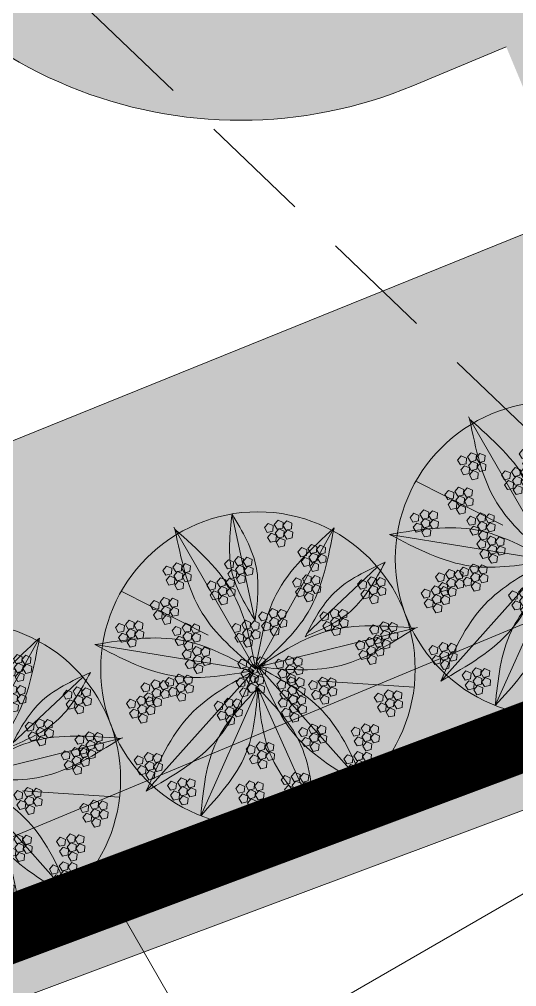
# Model space of a CAD drawing. Header units: inches. Extents: x 0 to 766, y -245 to 236.
# Drawn here: x 259.096 to 260.203, y 87.202 to 89.354 of the extents above; entities that cross this region are included whole.
import ezdxf

# ---------------------------------------------------------------- set-up
doc = ezdxf.new("R2010")
doc.units = ezdxf.units.IN
doc.header["$MEASUREMENT"] = 0
doc.linetypes.add('ACAD_ISO13W100', pattern=[36, 12, -3, 12, -3, 0, -3, 0, -3])
doc.linetypes.add('HIDDEN', pattern=[0.375, 0.25, -0.125])
for name, color, linetype, lineweight in [('A-PROYECCIONES', 251, 'HIDDEN', 9), ('DLP_ETAPAS', 251, 'Continuous', 9), ('DLP_HATCH', 251, 'Continuous', 9), ('DLP_MURO BAJO', 251, 'Continuous', 9), ('DLP_VERDE', 251, 'Continuous', 9), ('XREF_PAISAJISMO_200612$0$A-PISO', 251, 'Continuous', 9), ('XREF_PAISAJISMO_200612$0$A-PISO-BAJO', 251, 'Continuous', 9), ('XREF_PAISAJISMO_200612$0$HATCH MUROS', 251, 'Continuous', 9), ('XREF_VEGETACION_200612$0$0_PA_TECOMARIA', 251, 'Continuous', 9), ('XREF_VEGETACION_200612$0$0_PA_VEGETACION', 251, 'Continuous', 9)]:
    doc.layers.add(name, color=color, linetype=linetype, lineweight=lineweight)

# ---------------------------------------------------------------- blocks, each defined once
blk = doc.blocks.new('XREF_VEGETACION_200612$0$TECOMARIA1')
at = {"layer": 'XREF_VEGETACION_200612$0$0_PA_TECOMARIA', "color": 87, "lineweight": 0, "true_color": 0x50873a}
for p, q in [((-0.0383, 0.2759), (0.0034, 0.0851)), ((-0.1413, 0.2525), (0.004, 0.0006)), ((0.1426, 0.2507), (0.004, 0.0006)), ((0.22, 0.1821), (0.0943, 0.0634)), ((-0.2346, 0.1388), (-0.0803, 0.0606)), ((0.2914, 0.0743), (0.0092, 0.0045)), ((-0.2816, 0.0442), (0.0012, -0.0018)), ((0.2056, -0.2155), (0.0092, 0.0045)), ((-0.1897, -0.2155), (0.0012, -0.0018)), ((-0.0936, -0.2594), (0.008, -0.0327)), ((0.1095, -0.2594), (0.008, -0.0327)), ((0.2853, -0.0311), (0.1128, -0.0199))]:
    blk.add_line(p, q, dxfattribs=at)
at = {"layer": 'XREF_VEGETACION_200612$0$0_PA_TECOMARIA', "color": 20, "lineweight": 0, "true_color": 0xf94f06}
for points in [[(0.0352, 0.2553), (0.026, 0.2592), (0.0194, 0.2517), (0.0246, 0.2431), (0.0344, 0.2453)], [(0.0529, 0.261), (0.0437, 0.2649), (0.0371, 0.2574), (0.0423, 0.2488), (0.0521, 0.251)], [(0.0683, 0.2596), (0.0591, 0.2636), (0.0525, 0.256), (0.0577, 0.2474), (0.0674, 0.2496)], [(0.0408, 0.2379), (0.0316, 0.2418), (0.025, 0.2343), (0.0301, 0.2257), (0.0399, 0.2279)], [(0.0545, 0.2455), (0.0453, 0.2495), (0.0387, 0.2419), (0.0438, 0.2333), (0.0536, 0.2355)], [(0.0698, 0.2437), (0.0606, 0.2476), (0.054, 0.2401), (0.0591, 0.2315), (0.0689, 0.2337)], [(0.0561, 0.2292), (0.0468, 0.2331), (0.0403, 0.2256), (0.0454, 0.217), (0.0552, 0.2192)], [(0.0949, 0.2124), (0.0857, 0.2163), (0.0791, 0.2087), (0.0842, 0.2001), (0.094, 0.2024)], [(0.1126, 0.2181), (0.1033, 0.222), (0.0968, 0.2144), (0.1019, 0.2058), (0.1117, 0.2081)], [(0.1141, 0.2026), (0.1049, 0.2065), (0.0983, 0.199), (0.1035, 0.1904), (0.1132, 0.1926)], [(0.1279, 0.2167), (0.1187, 0.2206), (0.1121, 0.2131), (0.1173, 0.2045), (0.1271, 0.2067)], [(-0.1271, 0.1852), (-0.1363, 0.1891), (-0.1429, 0.1816), (-0.1377, 0.173), (-0.1279, 0.1752)], [(-0.0353, 0.1908), (-0.0445, 0.1948), (-0.0511, 0.1872), (-0.0459, 0.1786), (-0.0361, 0.1809)], [(-0.0176, 0.1965), (-0.0268, 0.2005), (-0.0334, 0.1929), (-0.0282, 0.1843), (-0.0185, 0.1865)], [(-0.0022, 0.1952), (-0.0114, 0.1991), (-0.018, 0.1915), (-0.0129, 0.1829), (-0.0031, 0.1852)], [(0.1004, 0.1949), (0.0912, 0.1989), (0.0846, 0.1913), (0.0898, 0.1827), (0.0995, 0.185)], [(0.1157, 0.1863), (0.1065, 0.1902), (0.0999, 0.1826), (0.105, 0.174), (0.1148, 0.1763)], [(0.1294, 0.2007), (0.1202, 0.2047), (0.1136, 0.1971), (0.1188, 0.1885), (0.1285, 0.1908)], [(-0.1448, 0.1795), (-0.154, 0.1834), (-0.1606, 0.1759), (-0.1554, 0.1673), (-0.1456, 0.1695)], [(-0.1255, 0.1697), (-0.1347, 0.1736), (-0.1413, 0.1661), (-0.1362, 0.1575), (-0.1264, 0.1597)], [(-0.1117, 0.1838), (-0.1209, 0.1878), (-0.1275, 0.1802), (-0.1223, 0.1716), (-0.1126, 0.1738)], [(-0.1102, 0.1679), (-0.1194, 0.1718), (-0.126, 0.1642), (-0.1209, 0.1556), (-0.1111, 0.1579)], [(-0.0297, 0.1734), (-0.039, 0.1774), (-0.0455, 0.1698), (-0.0404, 0.1612), (-0.0306, 0.1634)], [(-0.016, 0.1811), (-0.0252, 0.185), (-0.0318, 0.1774), (-0.0267, 0.1688), (-0.0169, 0.1711)], [(-0.0007, 0.1792), (-0.01, 0.1831), (-0.0165, 0.1756), (-0.0114, 0.167), (-0.0016, 0.1692)], [(-0.1392, 0.1621), (-0.1484, 0.166), (-0.155, 0.1584), (-0.1499, 0.1498), (-0.1401, 0.1521)], [(-0.1239, 0.1534), (-0.1332, 0.1573), (-0.1397, 0.1498), (-0.1346, 0.1412), (-0.1248, 0.1434)], [(-0.0667, 0.1532), (-0.0759, 0.1571), (-0.0825, 0.1495), (-0.0773, 0.1409), (-0.0676, 0.1432)], [(-0.049, 0.1589), (-0.0582, 0.1628), (-0.0648, 0.1552), (-0.0596, 0.1466), (-0.0499, 0.1489)], [(-0.0336, 0.1575), (-0.0428, 0.1614), (-0.0494, 0.1539), (-0.0443, 0.1453), (-0.0345, 0.1475)], [(-0.0144, 0.1647), (-0.0237, 0.1687), (-0.0303, 0.1611), (-0.0251, 0.1525), (-0.0153, 0.1547)], [(0.085, 0.1585), (0.0758, 0.1625), (0.0692, 0.1549), (0.0744, 0.1463), (0.0842, 0.1485)], [(0.1027, 0.1642), (0.0935, 0.1681), (0.0869, 0.1606), (0.0921, 0.152), (0.1019, 0.1542)], [(0.1181, 0.1629), (0.1089, 0.1668), (0.1023, 0.1592), (0.1075, 0.1506), (0.1172, 0.1529)], [(0.2008, 0.155), (0.1916, 0.1589), (0.185, 0.1513), (0.1901, 0.1427), (0.1999, 0.145)], [(0.2185, 0.1607), (0.2093, 0.1646), (0.2027, 0.157), (0.2078, 0.1484), (0.2176, 0.1507)], [(0.2339, 0.1593), (0.2246, 0.1632), (0.218, 0.1557), (0.2232, 0.1471), (0.233, 0.1493)], [(-0.0611, 0.1358), (-0.0704, 0.1397), (-0.077, 0.1321), (-0.0718, 0.1235), (-0.062, 0.1258)], [(-0.0474, 0.1434), (-0.0567, 0.1473), (-0.0632, 0.1398), (-0.0581, 0.1312), (-0.0483, 0.1334)], [(-0.0321, 0.1416), (-0.0414, 0.1455), (-0.048, 0.1379), (-0.0428, 0.1293), (-0.033, 0.1316)], [(0.0906, 0.1411), (0.0814, 0.145), (0.0748, 0.1375), (0.0799, 0.1289), (0.0897, 0.1311)], [(0.1043, 0.1487), (0.0951, 0.1527), (0.0885, 0.1451), (0.0936, 0.1365), (0.1034, 0.1388)], [(0.1196, 0.1469), (0.1104, 0.1508), (0.1038, 0.1433), (0.1089, 0.1347), (0.1187, 0.1369)], [(0.2063, 0.1376), (0.1971, 0.1415), (0.1905, 0.1339), (0.1957, 0.1253), (0.2054, 0.1276)], [(0.22, 0.1452), (0.2108, 0.1491), (0.2042, 0.1416), (0.2094, 0.133), (0.2192, 0.1352)], [(0.2353, 0.1433), (0.2261, 0.1473), (0.2195, 0.1397), (0.2247, 0.1311), (0.2344, 0.1334)], [(-0.1672, 0.1182), (-0.1764, 0.1221), (-0.183, 0.1146), (-0.1779, 0.106), (-0.1681, 0.1082)], [(-0.1495, 0.1239), (-0.1587, 0.1278), (-0.1653, 0.1203), (-0.1602, 0.1117), (-0.1504, 0.1139)], [(-0.1341, 0.1225), (-0.1434, 0.1265), (-0.15, 0.1189), (-0.1448, 0.1103), (-0.135, 0.1125)], [(-0.0459, 0.1271), (-0.0551, 0.131), (-0.0617, 0.1234), (-0.0565, 0.1148), (-0.0467, 0.1171)], [(0.1059, 0.1324), (0.0966, 0.1363), (0.0901, 0.1288), (0.0952, 0.1202), (0.105, 0.1224)], [(0.2216, 0.1289), (0.2124, 0.1328), (0.2058, 0.1252), (0.211, 0.1166), (0.2207, 0.1189)], [(-0.1617, 0.1008), (-0.1709, 0.1047), (-0.1775, 0.0971), (-0.1723, 0.0885), (-0.1626, 0.0908)], [(-0.148, 0.1084), (-0.1572, 0.1123), (-0.1638, 0.1048), (-0.1586, 0.0962), (-0.1488, 0.0984)], [(-0.1327, 0.1066), (-0.1419, 0.1105), (-0.1485, 0.1029), (-0.1433, 0.0943), (-0.1335, 0.0966)], [(0.0426, 0.104), (0.0333, 0.108), (0.0268, 0.1004), (0.0319, 0.0918), (0.0417, 0.0941)], [(0.0579, 0.1027), (0.0487, 0.1066), (0.0421, 0.0991), (0.0473, 0.0905), (0.0571, 0.0927)], [(0.1512, 0.104), (0.1419, 0.108), (0.1354, 0.1004), (0.1405, 0.0918), (0.1503, 0.0941)], [(0.1665, 0.1027), (0.1573, 0.1066), (0.1507, 0.0991), (0.1559, 0.0905), (0.1657, 0.0927)], [(-0.2114, 0.0835), (-0.2207, 0.0875), (-0.2273, 0.0799), (-0.2221, 0.0713), (-0.2123, 0.0735)], [(-0.1961, 0.0822), (-0.2053, 0.0861), (-0.2119, 0.0785), (-0.2067, 0.0699), (-0.197, 0.0722)], [(-0.1464, 0.0921), (-0.1556, 0.096), (-0.1622, 0.0885), (-0.157, 0.0799), (-0.1473, 0.0821)], [(-0.005, 0.0835), (-0.0142, 0.0875), (-0.0208, 0.0799), (-0.0157, 0.0713), (-0.0059, 0.0735)], [(0.0104, 0.0822), (0.0011, 0.0861), (-0.0054, 0.0785), (-0.0003, 0.0699), (0.0095, 0.0722)], [(0.0249, 0.0984), (0.0157, 0.1023), (0.0091, 0.0947), (0.0142, 0.0861), (0.024, 0.0884)], [(0.0441, 0.0886), (0.0349, 0.0925), (0.0283, 0.0849), (0.0335, 0.0763), (0.0432, 0.0786)], [(0.0594, 0.0867), (0.0502, 0.0907), (0.0436, 0.0831), (0.0488, 0.0745), (0.0585, 0.0767)], [(0.1335, 0.0984), (0.1242, 0.1023), (0.1177, 0.0947), (0.1228, 0.0861), (0.1326, 0.0884)], [(0.1527, 0.0886), (0.1435, 0.0925), (0.1369, 0.0849), (0.1421, 0.0763), (0.1518, 0.0786)], [(0.168, 0.0867), (0.1588, 0.0907), (0.1522, 0.0831), (0.1574, 0.0745), (0.1671, 0.0767)], [(-0.2291, 0.0778), (-0.2384, 0.0818), (-0.2449, 0.0742), (-0.2398, 0.0656), (-0.23, 0.0679)], [(-0.2099, 0.0681), (-0.2191, 0.072), (-0.2257, 0.0644), (-0.2205, 0.0558), (-0.2108, 0.0581)], [(-0.1946, 0.0662), (-0.2038, 0.0701), (-0.2104, 0.0626), (-0.2053, 0.054), (-0.1955, 0.0562)], [(-0.1286, 0.0725), (-0.1378, 0.0764), (-0.1444, 0.0689), (-0.1392, 0.0603), (-0.1295, 0.0625)], [(-0.1109, 0.0782), (-0.1201, 0.0821), (-0.1267, 0.0746), (-0.1215, 0.066), (-0.1118, 0.0682)], [(-0.0955, 0.0768), (-0.1047, 0.0808), (-0.1113, 0.0732), (-0.1062, 0.0646), (-0.0964, 0.0668)], [(-0.0227, 0.0778), (-0.0319, 0.0818), (-0.0385, 0.0742), (-0.0334, 0.0656), (-0.0236, 0.0679)], [(-0.0035, 0.0681), (-0.0127, 0.072), (-0.0193, 0.0644), (-0.0141, 0.0558), (-0.0043, 0.0581)], [(0.0118, 0.0662), (0.0026, 0.0701), (-0.004, 0.0626), (0.0012, 0.054), (0.011, 0.0562)], [(0.0304, 0.0809), (0.0212, 0.0849), (0.0146, 0.0773), (0.0198, 0.0687), (0.0295, 0.071)], [(0.0457, 0.0722), (0.0365, 0.0762), (0.0299, 0.0686), (0.0351, 0.06), (0.0448, 0.0623)], [(0.139, 0.0809), (0.1298, 0.0849), (0.1232, 0.0773), (0.1284, 0.0687), (0.1381, 0.071)], [(0.1543, 0.0722), (0.1451, 0.0762), (0.1385, 0.0686), (0.1436, 0.06), (0.1534, 0.0623)], [(0.2221, 0.0752), (0.2128, 0.0791), (0.2062, 0.0715), (0.2114, 0.0629), (0.2212, 0.0652)], [(0.2398, 0.0809), (0.2305, 0.0848), (0.2239, 0.0772), (0.2291, 0.0686), (0.2389, 0.0709)], [(0.2413, 0.0654), (0.2321, 0.0693), (0.2255, 0.0618), (0.2306, 0.0532), (0.2404, 0.0554)], [(0.2551, 0.0795), (0.2459, 0.0834), (0.2393, 0.0759), (0.2445, 0.0673), (0.2542, 0.0695)], [(-0.2236, 0.0604), (-0.2328, 0.0643), (-0.2394, 0.0568), (-0.2343, 0.0482), (-0.2245, 0.0504)], [(-0.2083, 0.0517), (-0.2175, 0.0557), (-0.2241, 0.0481), (-0.219, 0.0395), (-0.2092, 0.0417)], [(-0.123, 0.0551), (-0.1323, 0.059), (-0.1389, 0.0514), (-0.1337, 0.0428), (-0.1239, 0.0451)], [(-0.1093, 0.0627), (-0.1186, 0.0667), (-0.1251, 0.0591), (-0.12, 0.0505), (-0.1102, 0.0527)], [(-0.094, 0.0609), (-0.1033, 0.0648), (-0.1098, 0.0572), (-0.1047, 0.0486), (-0.0949, 0.0509)], [(-0.0172, 0.0604), (-0.0264, 0.0643), (-0.033, 0.0568), (-0.0278, 0.0482), (-0.0181, 0.0504)], [(-0.0019, 0.0517), (-0.0111, 0.0557), (-0.0177, 0.0481), (-0.0125, 0.0395), (-0.0028, 0.0417)], [(0.2149, 0.053), (0.2057, 0.057), (0.1991, 0.0494), (0.2042, 0.0408), (0.214, 0.043)], [(0.2276, 0.0578), (0.2184, 0.0617), (0.2118, 0.0541), (0.2169, 0.0455), (0.2267, 0.0478)], [(0.2303, 0.0517), (0.221, 0.0556), (0.2145, 0.048), (0.2196, 0.0394), (0.2294, 0.0417)], [(0.2429, 0.0491), (0.2337, 0.053), (0.2271, 0.0454), (0.2322, 0.0368), (0.242, 0.0391)], [(0.2566, 0.0636), (0.2474, 0.0675), (0.2408, 0.0599), (0.2459, 0.0513), (0.2557, 0.0536)], [(-0.1107, 0.0312), (-0.1199, 0.0351), (-0.1265, 0.0276), (-0.1213, 0.019), (-0.1115, 0.0212)], [(-0.1077, 0.0464), (-0.117, 0.0503), (-0.1236, 0.0428), (-0.1184, 0.0342), (-0.1086, 0.0364)], [(-0.093, 0.0369), (-0.1022, 0.0408), (-0.1088, 0.0333), (-0.1036, 0.0247), (-0.0938, 0.0269)], [(-0.0776, 0.0355), (-0.0868, 0.0395), (-0.0934, 0.0319), (-0.0883, 0.0233), (-0.0785, 0.0255)], [(0.1972, 0.0473), (0.188, 0.0513), (0.1814, 0.0437), (0.1865, 0.0351), (0.1963, 0.0374)], [(0.2164, 0.0376), (0.2072, 0.0415), (0.2006, 0.0339), (0.2058, 0.0253), (0.2156, 0.0276)], [(0.2317, 0.0357), (0.2225, 0.0397), (0.2159, 0.0321), (0.2211, 0.0235), (0.2309, 0.0257)], [(-0.1051, 0.0138), (-0.1144, 0.0177), (-0.1209, 0.0102), (-0.1158, 0.0016), (-0.106, 0.0038)], [(-0.0914, 0.0214), (-0.1006, 0.0254), (-0.1072, 0.0178), (-0.1021, 0.0092), (-0.0923, 0.0114)], [(-0.0761, 0.0196), (-0.0853, 0.0235), (-0.0919, 0.0159), (-0.0868, 0.0073), (-0.077, 0.0096)], [(-0.0119, 0.0142), (-0.0212, 0.0181), (-0.0277, 0.0105), (-0.0226, 0.0019), (-0.0128, 0.0042)], [(0.0058, 0.0199), (-0.0035, 0.0238), (-0.01, 0.0162), (-0.0049, 0.0076), (0.0049, 0.0099)], [(0.0211, 0.0185), (0.0119, 0.0224), (0.0053, 0.0149), (0.0105, 0.0063), (0.0203, 0.0085)], [(0.0536, 0.0142), (0.0444, 0.0181), (0.0378, 0.0105), (0.0429, 0.0019), (0.0527, 0.0042)], [(0.0713, 0.0199), (0.0621, 0.0238), (0.0555, 0.0162), (0.0606, 0.0076), (0.0704, 0.0099)], [(0.0867, 0.0185), (0.0774, 0.0224), (0.0708, 0.0149), (0.076, 0.0063), (0.0858, 0.0085)], [(0.2027, 0.0299), (0.1935, 0.0339), (0.1869, 0.0263), (0.1921, 0.0177), (0.2018, 0.0199)], [(0.218, 0.0212), (0.2088, 0.0252), (0.2022, 0.0176), (0.2074, 0.009), (0.2171, 0.0112)], [(-0.0898, 0.0051), (-0.0991, 0.009), (-0.1056, 0.0015), (-0.1005, -0.0071), (-0.0907, -0.0049)], [(-0.0064, -0.0033), (-0.0156, 0.0007), (-0.0222, -0.0069), (-0.0171, -0.0155), (-0.0073, -0.0132)], [(0.0073, 0.0044), (-0.0019, 0.0083), (-0.0085, 0.0008), (-0.0033, -0.0078), (0.0064, -0.0056)], [(0.0226, 0.0025), (0.0134, 0.0065), (0.0068, -0.0011), (0.012, -0.0097), (0.0217, -0.0074)], [(0.0591, -0.0033), (0.0499, 0.0007), (0.0433, -0.0069), (0.0485, -0.0155), (0.0582, -0.0132)], [(0.0728, 0.0044), (0.0636, 0.0083), (0.057, 0.0008), (0.0622, -0.0078), (0.072, -0.0056)], [(0.0881, 0.0025), (0.0789, 0.0065), (0.0723, -0.0011), (0.0775, -0.0097), (0.0872, -0.0074)], [(-0.1412, -0.0181), (-0.1504, -0.0142), (-0.157, -0.0218), (-0.1518, -0.0304), (-0.1421, -0.0281)], [(-0.1235, -0.0124), (-0.1327, -0.0085), (-0.1393, -0.0161), (-0.1341, -0.0247), (-0.1244, -0.0224)], [(-0.1081, -0.0138), (-0.1173, -0.0099), (-0.1239, -0.0174), (-0.1188, -0.026), (-0.109, -0.0238)], [(-0.0146, -0.019), (-0.0238, -0.0151), (-0.0304, -0.0227), (-0.0253, -0.0313), (-0.0155, -0.029)], [(0.0031, -0.0133), (-0.0062, -0.0094), (-0.0127, -0.017), (-0.0076, -0.0256), (0.0022, -0.0233)], [(0.0089, -0.0119), (-0.0003, -0.008), (-0.0069, -0.0156), (-0.0018, -0.0242), (0.008, -0.0219)], [(0.0184, -0.0147), (0.0092, -0.0108), (0.0026, -0.0183), (0.0078, -0.0269), (0.0176, -0.0247)], [(0.0744, -0.0119), (0.0652, -0.008), (0.0586, -0.0156), (0.0638, -0.0242), (0.0735, -0.0219)], [(0.0749, -0.0169), (0.0656, -0.013), (0.0591, -0.0206), (0.0642, -0.0292), (0.074, -0.0269)], [(0.0902, -0.0183), (0.081, -0.0144), (0.0744, -0.0219), (0.0796, -0.0305), (0.0894, -0.0283)], [(0.131, -0.0177), (0.1218, -0.0137), (0.1152, -0.0213), (0.1204, -0.0299), (0.1301, -0.0277)], [(0.1464, -0.019), (0.1372, -0.0151), (0.1306, -0.0227), (0.1357, -0.0313), (0.1455, -0.029)], [(-0.1839, -0.0277), (-0.1931, -0.0238), (-0.1997, -0.0313), (-0.1946, -0.0399), (-0.1848, -0.0377)], [(-0.1662, -0.022), (-0.1754, -0.0181), (-0.182, -0.0256), (-0.1769, -0.0343), (-0.1671, -0.032)], [(-0.1647, -0.0375), (-0.1739, -0.0336), (-0.1805, -0.0411), (-0.1753, -0.0497), (-0.1655, -0.0475)], [(-0.1508, -0.0234), (-0.1601, -0.0194), (-0.1666, -0.027), (-0.1615, -0.0356), (-0.1517, -0.0334)], [(-0.1356, -0.0355), (-0.1449, -0.0316), (-0.1515, -0.0392), (-0.1463, -0.0478), (-0.1365, -0.0455)], [(-0.1219, -0.0279), (-0.1312, -0.024), (-0.1377, -0.0315), (-0.1326, -0.0401), (-0.1228, -0.0379)], [(-0.1066, -0.0297), (-0.1159, -0.0258), (-0.1224, -0.0334), (-0.1173, -0.042), (-0.1075, -0.0397)], [(-0.0091, -0.0364), (-0.0183, -0.0325), (-0.0249, -0.0401), (-0.0197, -0.0487), (-0.01, -0.0464)], [(0.0046, -0.0288), (-0.0046, -0.0249), (-0.0112, -0.0324), (-0.006, -0.041), (0.0037, -0.0388)], [(0.0199, -0.0306), (0.0107, -0.0267), (0.0041, -0.0343), (0.0093, -0.0429), (0.019, -0.0406)], [(0.0572, -0.0226), (0.048, -0.0187), (0.0414, -0.0262), (0.0465, -0.0348), (0.0563, -0.0326)], [(0.0764, -0.0324), (0.0672, -0.0285), (0.0606, -0.036), (0.0658, -0.0446), (0.0755, -0.0424)], [(0.0917, -0.0342), (0.0825, -0.0303), (0.0759, -0.0379), (0.0811, -0.0465), (0.0908, -0.0442)], [(0.1133, -0.0234), (0.1041, -0.0194), (0.0975, -0.027), (0.1027, -0.0356), (0.1124, -0.0333)], [(0.1326, -0.0331), (0.1233, -0.0292), (0.1168, -0.0368), (0.1219, -0.0454), (0.1317, -0.0431)], [(0.1479, -0.035), (0.1386, -0.0311), (0.132, -0.0386), (0.1372, -0.0472), (0.147, -0.045)], [(-0.1917, -0.051), (-0.2009, -0.0471), (-0.2075, -0.0546), (-0.2024, -0.0632), (-0.1926, -0.061)], [(-0.1784, -0.0451), (-0.1876, -0.0412), (-0.1942, -0.0488), (-0.189, -0.0574), (-0.1792, -0.0551)], [(-0.1763, -0.0524), (-0.1856, -0.0484), (-0.1921, -0.056), (-0.187, -0.0646), (-0.1772, -0.0623)], [(-0.1631, -0.0538), (-0.1723, -0.0499), (-0.1789, -0.0574), (-0.1737, -0.066), (-0.164, -0.0638)], [(-0.1494, -0.0393), (-0.1586, -0.0354), (-0.1652, -0.043), (-0.16, -0.0516), (-0.1502, -0.0493)], [(-0.1203, -0.0442), (-0.1296, -0.0403), (-0.1362, -0.0479), (-0.131, -0.0565), (-0.1212, -0.0542)], [(-0.0364, -0.0546), (-0.0456, -0.0507), (-0.0522, -0.0582), (-0.0471, -0.0668), (-0.0373, -0.0646)], [(0.0599, -0.0549), (0.0506, -0.051), (0.0441, -0.0585), (0.0492, -0.0671), (0.059, -0.0649)], [(0.0627, -0.04), (0.0535, -0.0361), (0.0469, -0.0437), (0.0521, -0.0523), (0.0618, -0.05)], [(0.0776, -0.0492), (0.0683, -0.0453), (0.0618, -0.0528), (0.0669, -0.0614), (0.0767, -0.0592)], [(0.078, -0.0487), (0.0688, -0.0448), (0.0622, -0.0524), (0.0674, -0.061), (0.0771, -0.0587)], [(0.0929, -0.0506), (0.0837, -0.0466), (0.0771, -0.0542), (0.0823, -0.0628), (0.0921, -0.0606)], [(0.1189, -0.0408), (0.1096, -0.0368), (0.103, -0.0444), (0.1082, -0.053), (0.118, -0.0508)], [(0.1341, -0.0495), (0.1249, -0.0455), (0.1183, -0.0531), (0.1235, -0.0617), (0.1333, -0.0595)], [(0.2304, -0.0459), (0.2212, -0.042), (0.2146, -0.0496), (0.2198, -0.0582), (0.2295, -0.0559)], [(0.2481, -0.0402), (0.2389, -0.0363), (0.2323, -0.0439), (0.2374, -0.0525), (0.2472, -0.0502)], [(0.2635, -0.0416), (0.2542, -0.0377), (0.2477, -0.0452), (0.2528, -0.0538), (0.2626, -0.0516)], [(-0.2094, -0.0567), (-0.2186, -0.0528), (-0.2252, -0.0603), (-0.22, -0.0689), (-0.2103, -0.0667)], [(-0.1901, -0.0665), (-0.1994, -0.0625), (-0.206, -0.0701), (-0.2008, -0.0787), (-0.191, -0.0765)], [(-0.1749, -0.0683), (-0.1841, -0.0644), (-0.1907, -0.0719), (-0.1855, -0.0805), (-0.1757, -0.0783)], [(-0.0541, -0.0603), (-0.0633, -0.0563), (-0.0699, -0.0639), (-0.0648, -0.0725), (-0.055, -0.0703)], [(-0.0349, -0.0701), (-0.0441, -0.0661), (-0.0507, -0.0737), (-0.0455, -0.0823), (-0.0358, -0.08)], [(-0.021, -0.0559), (-0.0303, -0.052), (-0.0369, -0.0596), (-0.0317, -0.0682), (-0.0219, -0.0659)], [(-0.0196, -0.0719), (-0.0288, -0.068), (-0.0354, -0.0755), (-0.0302, -0.0841), (-0.0205, -0.0819)], [(0.0654, -0.0723), (0.0562, -0.0684), (0.0496, -0.0759), (0.0548, -0.0845), (0.0645, -0.0823)], [(0.0791, -0.0647), (0.0699, -0.0607), (0.0633, -0.0683), (0.0685, -0.0769), (0.0782, -0.0747)], [(0.0944, -0.0665), (0.0852, -0.0626), (0.0786, -0.0701), (0.0838, -0.0787), (0.0935, -0.0765)], [(0.2359, -0.0633), (0.2267, -0.0594), (0.2201, -0.067), (0.2253, -0.0756), (0.2351, -0.0733)], [(0.2497, -0.0557), (0.2404, -0.0518), (0.2338, -0.0593), (0.239, -0.0679), (0.2488, -0.0657)], [(0.2512, -0.072), (0.242, -0.0681), (0.2354, -0.0757), (0.2406, -0.0843), (0.2504, -0.082)], [(0.2649, -0.0575), (0.2557, -0.0536), (0.2491, -0.0612), (0.2543, -0.0698), (0.2641, -0.0675)], [(-0.2039, -0.0741), (-0.2131, -0.0702), (-0.2197, -0.0777), (-0.2145, -0.0863), (-0.2047, -0.0841)], [(-0.1886, -0.0828), (-0.1978, -0.0789), (-0.2044, -0.0864), (-0.1992, -0.095), (-0.1894, -0.0928)], [(-0.0486, -0.0777), (-0.0578, -0.0738), (-0.0644, -0.0813), (-0.0592, -0.0899), (-0.0495, -0.0877)], [(-0.0333, -0.0864), (-0.0425, -0.0825), (-0.0491, -0.09), (-0.0439, -0.0986), (-0.0342, -0.0964)], [(0.0807, -0.081), (0.0715, -0.0771), (0.0649, -0.0846), (0.07, -0.0932), (0.0798, -0.091)], [(0.1135, -0.1012), (0.1042, -0.0973), (0.0977, -0.1049), (0.1028, -0.1135), (0.1126, -0.1112)], [(0.1288, -0.1026), (0.1196, -0.0987), (0.113, -0.1062), (0.1182, -0.1148), (0.128, -0.1126)], [(0.1891, -0.106), (0.1799, -0.1021), (0.1733, -0.1096), (0.1785, -0.1182), (0.1882, -0.116)], [(0.2068, -0.1003), (0.1976, -0.0964), (0.191, -0.104), (0.1962, -0.1126), (0.2059, -0.1103)], [(0.2222, -0.1017), (0.213, -0.0978), (0.2064, -0.1053), (0.2115, -0.1139), (0.2213, -0.1117)], [(0.0958, -0.1069), (0.0866, -0.103), (0.08, -0.1105), (0.0851, -0.1191), (0.0949, -0.1169)], [(0.115, -0.1167), (0.1058, -0.1128), (0.0992, -0.1203), (0.1044, -0.1289), (0.1141, -0.1267)], [(0.1303, -0.1185), (0.1211, -0.1146), (0.1145, -0.1222), (0.1197, -0.1308), (0.1294, -0.1285)], [(0.1947, -0.1234), (0.1854, -0.1195), (0.1788, -0.1271), (0.184, -0.1357), (0.1938, -0.1334)], [(0.2084, -0.1158), (0.1991, -0.1119), (0.1926, -0.1194), (0.1977, -0.128), (0.2075, -0.1258)], [(0.2237, -0.1176), (0.2144, -0.1137), (0.2078, -0.1213), (0.213, -0.1299), (0.2228, -0.1276)], [(0.0031, -0.1378), (-0.0061, -0.1339), (-0.0127, -0.1415), (-0.0075, -0.1501), (0.0022, -0.1478)], [(0.0208, -0.1321), (0.0116, -0.1282), (0.005, -0.1358), (0.0102, -0.1444), (0.0199, -0.1421)], [(0.0362, -0.1335), (0.027, -0.1296), (0.0204, -0.1371), (0.0255, -0.1457), (0.0353, -0.1435)], [(0.1013, -0.1243), (0.0921, -0.1204), (0.0855, -0.128), (0.0907, -0.1366), (0.1004, -0.1343)], [(0.1166, -0.133), (0.1074, -0.1291), (0.1008, -0.1367), (0.1059, -0.1453), (0.1157, -0.143)], [(0.2099, -0.1321), (0.2007, -0.1282), (0.1941, -0.1358), (0.1993, -0.1444), (0.2091, -0.1421)], [(-0.1959, -0.1571), (-0.2052, -0.1532), (-0.2117, -0.1608), (-0.2066, -0.1694), (-0.1968, -0.1671)], [(-0.1782, -0.1514), (-0.1875, -0.1475), (-0.194, -0.1551), (-0.1889, -0.1637), (-0.1791, -0.1614)], [(-0.1629, -0.1528), (-0.1721, -0.1489), (-0.1787, -0.1564), (-0.1735, -0.165), (-0.1637, -0.1628)], [(0.0087, -0.1552), (-0.0006, -0.1513), (-0.0071, -0.1589), (-0.002, -0.1675), (0.0078, -0.1652)], [(0.0224, -0.1476), (0.0132, -0.1437), (0.0066, -0.1512), (0.0117, -0.1598), (0.0215, -0.1576)], [(0.0377, -0.1494), (0.0284, -0.1455), (0.0219, -0.1531), (0.027, -0.1617), (0.0368, -0.1594)], [(0.1765, -0.1552), (0.1673, -0.1513), (0.1607, -0.1588), (0.1659, -0.1674), (0.1756, -0.1652)], [(0.1942, -0.1495), (0.185, -0.1456), (0.1784, -0.1531), (0.1836, -0.1617), (0.1933, -0.1595)], [(0.2096, -0.1509), (0.2004, -0.1469), (0.1938, -0.1545), (0.1989, -0.1631), (0.2087, -0.1609)], [(-0.1904, -0.1746), (-0.1996, -0.1706), (-0.2062, -0.1782), (-0.201, -0.1868), (-0.1913, -0.1845)], [(-0.1767, -0.1669), (-0.1859, -0.163), (-0.1925, -0.1705), (-0.1873, -0.1791), (-0.1776, -0.1769)], [(-0.1614, -0.1688), (-0.1706, -0.1648), (-0.1772, -0.1724), (-0.172, -0.181), (-0.1623, -0.1787)], [(0.024, -0.1639), (0.0147, -0.16), (0.0081, -0.1676), (0.0133, -0.1762), (0.0231, -0.1739)], [(0.1821, -0.1726), (0.1728, -0.1687), (0.1663, -0.1763), (0.1714, -0.1849), (0.1812, -0.1826)], [(0.1958, -0.165), (0.1866, -0.161), (0.18, -0.1686), (0.1851, -0.1772), (0.1949, -0.175)], [(0.2111, -0.1668), (0.2018, -0.1629), (0.1953, -0.1705), (0.2004, -0.1791), (0.2102, -0.1768)], [(-0.1751, -0.1832), (-0.1843, -0.1793), (-0.1909, -0.1869), (-0.1858, -0.1955), (-0.176, -0.1932)], [(0.0653, -0.1921), (0.056, -0.1882), (0.0494, -0.1957), (0.0546, -0.2043), (0.0644, -0.2021)], [(0.083, -0.1864), (0.0737, -0.1825), (0.0671, -0.1901), (0.0723, -0.1987), (0.0821, -0.1964)], [(0.0983, -0.1878), (0.0891, -0.1839), (0.0825, -0.1914), (0.0877, -0.2), (0.0974, -0.1978)], [(0.1974, -0.1813), (0.1881, -0.1774), (0.1815, -0.1849), (0.1867, -0.1935), (0.1965, -0.1913)], [(-0.1367, -0.2021), (-0.1459, -0.1981), (-0.1525, -0.2057), (-0.1473, -0.2143), (-0.1375, -0.212)], [(-0.119, -0.1964), (-0.1282, -0.1924), (-0.1348, -0.2), (-0.1296, -0.2086), (-0.1199, -0.2064)], [(-0.1036, -0.1977), (-0.1128, -0.1938), (-0.1194, -0.2014), (-0.1143, -0.21), (-0.1045, -0.2077)], [(-0.0155, -0.2074), (-0.0247, -0.2034), (-0.0313, -0.211), (-0.0262, -0.2196), (-0.0164, -0.2173)], [(0.0022, -0.2017), (-0.0071, -0.1977), (-0.0136, -0.2053), (-0.0085, -0.2139), (0.0013, -0.2117)], [(0.0175, -0.203), (0.0083, -0.1991), (0.0017, -0.2067), (0.0069, -0.2153), (0.0167, -0.213)], [(0.0708, -0.2095), (0.0616, -0.2056), (0.055, -0.2132), (0.0601, -0.2218), (0.0699, -0.2195)], [(0.0845, -0.2019), (0.0753, -0.198), (0.0687, -0.2055), (0.0738, -0.2141), (0.0836, -0.2119)], [(0.0998, -0.2037), (0.0906, -0.1998), (0.084, -0.2074), (0.0891, -0.216), (0.0989, -0.2137)], [(-0.1311, -0.2195), (-0.1404, -0.2156), (-0.1469, -0.2231), (-0.1418, -0.2317), (-0.132, -0.2295)], [(-0.1174, -0.2118), (-0.1266, -0.2079), (-0.1332, -0.2155), (-0.1281, -0.2241), (-0.1183, -0.2218)], [(-0.1021, -0.2137), (-0.1113, -0.2098), (-0.1179, -0.2173), (-0.1128, -0.2259), (-0.103, -0.2237)], [(-0.01, -0.2248), (-0.0192, -0.2208), (-0.0258, -0.2284), (-0.0206, -0.237), (-0.0109, -0.2348)], [(0.0037, -0.2171), (-0.0055, -0.2132), (-0.0121, -0.2208), (-0.0069, -0.2294), (0.0028, -0.2271)], [(0.019, -0.219), (0.0098, -0.2151), (0.0032, -0.2226), (0.0084, -0.2312), (0.0181, -0.229)], [(0.0861, -0.2182), (0.0769, -0.2143), (0.0703, -0.2219), (0.0754, -0.2305), (0.0852, -0.2282)], [(-0.1158, -0.2282), (-0.1251, -0.2242), (-0.1316, -0.2318), (-0.1265, -0.2404), (-0.1167, -0.2382)], [(0.0053, -0.2335), (-0.0039, -0.2295), (-0.0105, -0.2371), (-0.0053, -0.2457), (0.0044, -0.2435)]]:
    blk.add_lwpolyline(points, close=True, dxfattribs=at)
at = {"layer": 'XREF_VEGETACION_200612$0$0_PA_TECOMARIA', "lineweight": 15}
blk.add_circle((0.008, 0.0006), 0.2791, dxfattribs=at)
at = {"layer": 'XREF_VEGETACION_200612$0$0_PA_TECOMARIA', "color": 87, "lineweight": 0, "true_color": 0x50873a}
for points in [[(-0.038, 0.2761), (-0.0195, 0.2448), (0.0153, 0.186), (0.007, 0.1184), (0.0031, 0.0868), (-0.0135, 0.114), (-0.0491, 0.172), (-0.0419, 0.2399), (-0.038, 0.2761)], [(-0.1392, 0.2488), (-0.099, 0.213), (-0.0235, 0.1458), (-0.0048, 0.0469), (0.004, 0.0006), (-0.0317, 0.0313), (-0.108, 0.0971), (-0.1283, 0.1961), (-0.1392, 0.2488)], [(0.1431, 0.2511), (0.1331, 0.1983), (0.1143, 0.0989), (0.0391, 0.032), (0.0039, 0.0007), (0.0119, 0.0471), (0.029, 0.1463), (0.1035, 0.2147), (0.1431, 0.2511)], [(0.2337, 0.1902), (0.2006, 0.175), (0.1385, 0.1466), (0.1068, 0.0864), (0.0919, 0.0582), (0.1211, 0.071), (0.1834, 0.0983), (0.2162, 0.1583), (0.2337, 0.1902)], [(0.2872, 0.0733), (0.2417, 0.0446), (0.1562, -0.0094), (0.056, 0), (0.0091, 0.0044), (0.0485, 0.0302), (0.1328, 0.0853), (0.2336, 0.0775), (0.2872, 0.0733)], [(-0.2816, 0.0442), (-0.2285, 0.0527), (-0.1287, 0.0687), (-0.0403, 0.0207), (0.0012, -0.0018), (-0.0453, -0.01), (-0.1444, -0.0275), (-0.234, 0.0193), (-0.2816, 0.0442)], [(0.1999, -0.2091), (0.1786, -0.1597), (0.1385, -0.0669), (0.0504, -0.0181), (0.0092, 0.0048), (0.0272, -0.0388), (0.0657, -0.1318), (0.1533, -0.1823), (0.1999, -0.2091)], [(-0.1903, -0.2161), (-0.1436, -0.1893), (-0.0559, -0.139), (-0.0174, -0.046), (0.0007, -0.0025), (-0.0405, -0.0253), (-0.1286, -0.074), (-0.1689, -0.1668), (-0.1903, -0.2161)], [(-0.0936, -0.2594), (-0.0621, -0.225), (-0.0029, -0.1604), (0.0045, -0.0734), (0.008, -0.0327), (-0.0201, -0.0624), (-0.0801, -0.1258), (-0.0889, -0.213), (-0.0936, -0.2594)], [(0.1095, -0.2594), (0.1048, -0.213), (0.096, -0.1258), (0.036, -0.0624), (0.008, -0.0327), (0.0114, -0.0734), (0.0189, -0.1604), (0.0781, -0.225), (0.1095, -0.2594)]]:
    blk.add_open_spline(points, degree=3, knots=[0, 0, 0, 0, 0.1562175, 0.2937817, 0.2937817, 0.2937817, 0.431346, 0.5875635, 0.5875635, 0.5875635, 0.5875635], dxfattribs=at)
blk = doc.blocks.new('XREF_PAISAJISMO_200612')
at = {"layer": 'XREF_PAISAJISMO_200612$0$HATCH MUROS', "true_color": 0xf8991e, "transparency": 33554636}
h = blk.add_hatch(color=30, dxfattribs=at)
h.dxf.hatch_style = 1
h.paths.add_polyline_path([(122.2415, 90.6702), (122.2009, 90.8151), (96.2791, 81.1238), (95.2386, 81.5841), (95.1779, 81.447), (96.2744, 80.9618)])
h = blk.add_hatch(color=30, dxfattribs=at)
h.dxf.hatch_style = 1
edge = h.paths.add_edge_path()
edge.add_line((119.8669, 65.2374), (112.7997, 67.4287))
edge.add_arc((113.0366, 68.1928), 0.8, 129.0922, 252.7733, ccw=False)
edge.add_line((112.5321, 68.8137), (116.6258, 72.1396))
edge.add_arc((115.2385, 73.847), 2.2, 309.0922, 463.9833)
edge.add_line((114.7069, 75.9818), (109.6548, 74.7238))
edge.add_arc((109.4615, 75.5001), 0.8, 150.8672, 283.9833, ccw=False)
edge.add_line((108.7627, 75.8895), (110.603, 79.1914))
edge.add_arc((108.6813, 80.2624), 2.2, 330.8672, 449.2193)
edge.add_spline(control_points=[(108.7112, 82.4622), (112.5688, 83.9044), (116.4264, 85.3467)], knot_values=[9.304151, 9.304151, 9.304151, 10.304151, 10.304151, 10.304151], weights=[1, 1, 1], degree=2, periodic=0)
edge.add_spline(control_points=[(116.4264, 85.3467), (116.7041, 85.4505), (116.8522, 85.1936), (117.0003, 84.9368), (116.7713, 84.7485)], knot_values=[6.492936, 6.492936, 6.492936, 7.898543, 7.898543, 9.304151, 9.304151, 9.304151], weights=[1, 0.763033, 1, 0.763033, 1], degree=2, periodic=0)
edge.add_spline(control_points=[(116.7713, 84.7485), (114.9261, 83.2313), (113.081, 81.7142)], knot_values=[5.492936, 5.492936, 5.492936, 6.492936, 6.492936, 6.492936], weights=[1, 1, 1], degree=2, periodic=0)
edge.add_spline(control_points=[(113.081, 81.7142), (111.8236, 80.6803), (112.3192, 79.1297), (112.8148, 77.5791), (114.4387, 77.4662)], knot_values=[3.108948, 3.108948, 3.108948, 4.300942, 4.300942, 5.492936, 5.492936, 5.492936], weights=[1, 0.827589, 1, 0.827589, 1], degree=2, periodic=0)
edge.add_spline(control_points=[(114.4387, 77.4662), (117.5409, 77.2504), (120.643, 77.0346)], knot_values=[2.108948, 2.108948, 2.108948, 3.108948, 3.108948, 3.108948], weights=[1, 1, 1], degree=2, periodic=0)
edge.add_spline(control_points=[(120.643, 77.0346), (120.9625, 77.0124), (121.1008, 76.7236), (121.2392, 76.4348), (121.0564, 76.1719)], knot_values=[0, 0, 0, 1.054474, 1.054474, 2.108948, 2.108948, 2.108948], weights=[1, 0.864201, 1, 0.864201, 1], degree=2, periodic=0)
edge.add_spline(control_points=[(121.0564, 76.1719), (119.1578, 73.4414), (117.2591, 70.7109)], knot_values=[0, 0, 0, 1, 1, 1], weights=[1, 1, 1], degree=2, periodic=0)
edge.add_spline(control_points=[(117.2591, 70.7109), (116.3318, 69.3774), (117.2251, 68.0208), (118.1184, 66.6643), (119.7098, 66.9893)], knot_values=[1, 1, 1, 2.189924, 2.189924, 3.379848, 3.379848, 3.379848], weights=[1, 0.82817, 1, 0.82817, 1], degree=2, periodic=0)
edge.add_spline(control_points=[(119.7098, 66.9893), (121.951, 67.447), (124.1922, 67.9047)], knot_values=[3.379848, 3.379848, 3.379848, 4.379848, 4.379848, 4.379848], weights=[1, 1, 1], degree=2, periodic=0)
edge.add_spline(control_points=[(124.1922, 67.9047), (124.6676, 68.0018), (124.951, 67.608), (125.2344, 67.2141), (124.9914, 66.7942)], knot_values=[4.379848, 4.379848, 4.379848, 5.528285, 5.528285, 6.676721, 6.676721, 6.676721], weights=[1, 0.839617, 1, 0.839617, 1], degree=2, periodic=0)
edge.add_spline(control_points=[(124.9914, 66.7942), (121.0828, 60.0403), (117.1741, 53.2863)], knot_values=[6.676721, 6.676721, 6.676721, 7.676721, 7.676721, 7.676721], weights=[1, 1, 1], degree=2, periodic=0)
edge.add_spline(control_points=[(117.1741, 53.2863), (110.8103, 47.9605), (104.4465, 42.6346)], knot_values=[7.676721, 7.676721, 7.676721, 8.676721, 8.676721, 8.676721], weights=[1, 1, 1], degree=2, periodic=0)
edge.add_line((104.447, 42.6351), (104.5433, 42.52))
edge.add_spline(control_points=[(104.5427, 42.5196), (110.9167, 47.8539), (117.2907, 53.1883)], knot_values=[3.296873, 3.296873, 3.296873, 4.296873, 4.296873, 4.296873], weights=[1, 1, 1], degree=2, periodic=0)
edge.add_spline(control_points=[(117.2907, 53.1883), (121.206, 59.9537), (125.1212, 66.7191)], knot_values=[2.296873, 2.296873, 2.296873, 3.296873, 3.296873, 3.296873], weights=[1, 1, 1], degree=2, periodic=0)
edge.add_spline(control_points=[(125.1212, 66.7191), (125.4129, 67.223), (125.0728, 67.6956), (124.7327, 68.1682), (124.1622, 68.0517)], knot_values=[0, 0, 0, 1.148436, 1.148436, 2.296873, 2.296873, 2.296873], weights=[1, 0.839617, 1, 0.839617, 1], degree=2, periodic=0)
edge.add_spline(control_points=[(124.1625, 68.0517), (121.9211, 67.594), (119.6797, 67.1363)], knot_values=[6.488796, 6.488796, 6.488796, 7.488796, 7.488796, 7.488796], weights=[1, 1, 1], degree=2, periodic=0)
edge.add_spline(control_points=[(119.6797, 67.1363), (118.1878, 66.8316), (117.3504, 68.1033), (116.5129, 69.3751), (117.3822, 70.6253)], knot_values=[4.108948, 4.108948, 4.108948, 5.298872, 5.298872, 6.488796, 6.488796, 6.488796], weights=[1, 0.82817, 1, 0.82817, 1], degree=2, periodic=0)
edge.add_spline(control_points=[(117.3822, 70.6253), (119.2809, 73.3558), (121.1796, 76.0863)], knot_values=[3.108948, 3.108948, 3.108948, 4.108948, 4.108948, 4.108948], weights=[1, 1, 1], degree=2, periodic=0)
edge.add_spline(control_points=[(121.1796, 76.0863), (121.4122, 76.4209), (121.2361, 76.7884), (121.06, 77.1559), (120.6534, 77.1842)], knot_values=[1, 1, 1, 2.054474, 2.054474, 3.108948, 3.108948, 3.108948], weights=[1, 0.864201, 1, 0.864201, 1], degree=2, periodic=0)
edge.add_spline(control_points=[(120.6534, 77.1842), (117.5513, 77.4), (114.4491, 77.6158)], knot_values=[0, 0, 0, 1, 1, 1], weights=[1, 1, 1], degree=2, periodic=0)
edge.add_spline(control_points=[(114.4491, 77.6158), (112.9267, 77.7217), (112.4621, 79.1754), (111.9975, 80.629), (113.1763, 81.5983)], knot_values=[0, 0, 0, 1.191994, 1.191994, 2.383988, 2.383988, 2.383988], weights=[1, 0.827589, 1, 0.827589, 1], degree=2, periodic=0)
edge.add_spline(control_points=[(113.1763, 81.5983), (115.0214, 83.1155), (116.8665, 84.6326)], knot_values=[2.383988, 2.383988, 2.383988, 3.383988, 3.383988, 3.383988], weights=[1, 1, 1], degree=2, periodic=0)
edge.add_spline(control_points=[(116.8665, 84.6326), (117.1937, 84.9016), (116.9821, 85.2685), (116.7706, 85.6355), (116.3739, 85.4872)], knot_values=[3.383988, 3.383988, 3.383988, 4.789596, 4.789596, 6.195203, 6.195203, 6.195203], weights=[1, 0.763033, 1, 0.763033, 1], degree=2, periodic=0)
edge.add_spline(control_points=[(116.3739, 85.4872), (108.8561, 82.6765), (101.3383, 79.8658)], knot_values=[6.195203, 6.195203, 6.195203, 7.195203, 7.195203, 7.195203], weights=[1, 1, 1], degree=2, periodic=0)
edge.add_spline(control_points=[(101.3383, 79.8658), (101.4346, 79.6082), (101.5309, 79.3506)], knot_values=[7.195203, 7.195203, 7.195203, 8.195203, 8.195203, 8.195203], weights=[1, 1, 1], degree=2, periodic=0)
edge.add_spline(control_points=[(101.5309, 79.3506), (101.6006, 79.3767), (101.6702, 79.4027)], knot_values=[8.195203, 8.195203, 8.195203, 9.195203, 9.195203, 9.195203], weights=[1, 1, 1], degree=2, periodic=0)
edge.add_spline(control_points=[(101.6702, 79.4027), (101.5986, 79.5895), (101.527, 79.7762)], knot_values=[9.195203, 9.195203, 9.195203, 10.195203, 10.195203, 10.195203], weights=[1, 1, 1], degree=2, periodic=0)
edge.add_line((101.527, 79.7762), (107.9634, 82.1826))
edge.add_arc((108.6813, 80.2624), 2.05, -29.1328, 110.4992, ccw=False)
edge.add_line((110.4719, 79.2644), (108.6317, 75.9626))
edge.add_arc((109.4615, 75.5001), 0.95, 150.8672, 283.9833)
edge.add_line((109.6911, 74.5782), (114.7432, 75.8363))
edge.add_arc((115.2385, 73.847), 2.05, -50.9078, 103.9833, ccw=False)
edge.add_line((116.5312, 72.256), (112.4376, 68.9301))
edge.add_arc((113.0366, 68.1928), 0.95, 129.0922, 252.7733)
edge.add_line((112.7553, 67.2854), (119.8225, 65.0941))
edge.add_arc((119.2154, 63.1361), 2.05, -45.4593, 72.7733, ccw=False)
edge.add_line((120.6533, 61.6749), (106.4699, 47.7171))
edge.add_arc((103.9799, 50.2474), 3.55, 219.6709, 314.5407, ccw=False)
edge.add_line((101.2474, 47.9812), (87.6337, 64.3959))
edge.add_line((87.6337, 64.3959), (87.5659, 64.2426))
edge.add_line((87.5659, 64.2426), (101.1319, 47.8854))
edge.add_arc((103.9799, 50.2474), 3.7, 219.6709, 314.5407)
edge.add_line((106.5751, 47.6102), (120.7585, 61.568))
edge.add_arc((119.2154, 63.1361), 2.2, 314.5407, 432.7733)
at = {"layer": 'XREF_PAISAJISMO_200612$0$A-PISO', "elevation": 0}
blk.add_lwpolyline([(121.7786, 92.32), (95.2386, 81.5841)], dxfattribs=at)
at = {"layer": 'XREF_PAISAJISMO_200612$0$A-PISO-BAJO', "elevation": 0}
for points in [[(95.2386, 81.5841), (96.2791, 81.1238), (122.2009, 90.8151)], [(95.1779, 81.447), (96.2744, 80.9618), (122.2415, 90.6702)]]:
    blk.add_lwpolyline(points, dxfattribs=at)
blk = doc.blocks.new('paisajismo et 1')
at = {"layer": 'XREF_VEGETACION_200612$0$0_PA_VEGETACION', "true_color": 0xecedde, "transparency": 33554618}
blk.add_hatch(color=254, dxfattribs=at).paths.add_polyline_path([(95.2386, 81.5841), (96.2791, 81.1238), (122.2009, 90.8151), (121.7786, 92.32)])
at = {"layer": 'XREF_VEGETACION_200612$0$0_PA_VEGETACION', "true_color": 0xdfa320, "transparency": 33554508}
h = blk.add_hatch(dxfattribs=at)
h.set_pattern_fill('URB_8', color=42, scale=0.05, pattern_type=2)
h.set_pattern_definition([(0, (-12.4438, -36.201126), (0.039435, 0.0683), [0.010565, -0.039435]), (60, (-12.433232, -36.201126), (-0.0499989, -6.35e-07), [0.057735, -0.02113]), (0, (-12.40436, -36.151126), (0.039435, 0.0683), [0.010565, -0.039435])])
h.paths.add_polyline_path([(117.1737, 53.2851), (124.9917, 66.7943, 0.646855), (124.1927, 67.9048), (119.7786, 67.0044, -0.687519), (117.2591, 70.7109), (121.0564, 76.1719, 0.582211), (120.643, 77.0346), (114.4387, 77.4662, -0.678276), (113.081, 81.7142), (116.7713, 84.7485, 0.847093), (116.4264, 85.3467), (108.7112, 82.4622, -0.567803), (110.603, 79.1914), (108.7627, 75.8896, 0.656353), (109.6548, 74.7238), (114.7069, 75.9819, -0.801804), (116.6258, 72.1396), (112.5321, 68.8137, 0.598968), (112.7997, 67.4287), (119.8669, 65.2374, -0.567113), (120.7585, 61.568), (103.1317, 44.2215), (103.452, 43.8353), (121.1092, 61.2116, 0.567113), (120.015, 65.7149), (114.1968, 67.5189, -0.598968), (113.8624, 69.2502), (116.9411, 71.7515, 0.801804), (114.5861, 76.467), (111.1005, 75.5991, -0.656353), (109.9854, 77.0563), (111.0397, 78.9479, 0.387206), (110.2092, 82.4885), (114.0731, 83.933, -0.847093), (114.3687, 83.4203), (112.7634, 82.1004, 0.678276), (114.404, 76.9674), (118.9389, 76.6519, -0.582211), (119.6905, 75.0834), (116.8486, 70.9964, 0.687519), (119.8929, 66.5177), (122.701, 67.0902, -0.646828), (123.7663, 65.6095), (117.5903, 54.9376), (103.8089, 43.4049), (104.4473, 42.6352)])
blk.add_blockref('XREF_PAISAJISMO_200612', (0, 0))
at = {"layer": 'XREF_VEGETACION_200612$0$0_PA_TECOMARIA', "xscale": 1.253812057008686, "yscale": 1.253812057008686, "zscale": 1.253812057008686}
for p in [(104.1508, 84.4434, 0), (103.4951, 84.1982, 0), (102.8395, 83.9531, 0)]:
    blk.add_blockref('XREF_VEGETACION_200612$0$TECOMARIA1', p, dxfattribs=at)
blk = doc.blocks.new('base general')
at = {"layer": 'DLP_VERDE'}
h = blk.add_hatch(dxfattribs=at)
h.set_pattern_fill('AR-SAND', color=251, scale=0.0035, angle=215)
h.set_pattern_definition([(252.5, (-226544.99293, -8188091.28406), (0.1028379063742, -0.1371042579803), [0, -0.135128, 0, -0.15113, 0, -0.1444625]), (222.5, (-226544.99293, -8188091.28406), (0.0150241246165, -0.2957586482646), [0, -0.072898, 0, -0.121793, 0, -0.0466725]), (182.5, (-226544.90336, -8188091.22135), (-0.226491538642, -0.159205150185), [0, -0.04445, 0, -0.16002, 0, -0.208915]), (172.5, (-226544.90336, -8188091.22135), (-0.174160637763, -0.217199849944), [0, -0.022225, 0, -0.104902, 0, -0.120015])])
edge = h.paths.add_edge_path()
edge.add_line((35.4158, 17.6118), (34.9546, 18.7197))
edge.add_line((34.9546, 18.7197), (34.9545, 18.7197))
edge.add_line((34.9545, 18.7197), (26.0954, 39.9992))
edge.add_line((26.0954, 39.9992), (24.9646, 39.5284))
edge.add_line((24.9646, 39.5284), (24.2153, 41.3284))
edge.add_line((24.2153, 41.3284), (23.1646, 40.891))
edge.add_arc((23.3567, 40.4294), 0.5, 112.6026, 242.6078)
edge.add_arc((20.1362, 34.2143), 6.5, 22.6031, 62.60776, ccw=False)
edge.add_line((26.1369, 36.7125), (33.9005, 18.0642))
edge.add_arc((34.8237, 18.4485), 1, 202.6027, 292.603)
edge.add_line((35.2081, 17.5253), (35.4158, 17.6118))
h = blk.add_hatch(dxfattribs=at)
h.set_pattern_fill('AR-SAND', color=251, scale=0.0035, angle=215)
h.set_pattern_definition([(252.5, (0, 0), (0.1028379, -0.13710426), [0, -0.135128, 0, -0.15113, 0, -0.1444625]), (222.5, (0, 0), (0.0150241, -0.29575865), [0, -0.072898, 0, -0.121793, 0, -0.0466725]), (182.5, (0.08957, 0.06272), (-0.22649154, -0.15920515), [0, -0.04445, 0, -0.16002, 0, -0.208915]), (172.5, (0.08957, 0.06272), (-0.1741606, -0.21719985), [0, -0.022225, 0, -0.104902, 0, -0.120015])])
edge = h.paths.add_edge_path()
edge.add_line((54.158, 23.0691), (53.4796, 24.6986))
edge.add_line((53.4796, 24.6986), (49.4637, 23.0267))
edge.add_line((49.4637, 23.0267), (49.7711, 22.2884))
edge.add_line((49.7711, 22.2884), (48.3862, 21.7118))
edge.add_line((48.3862, 21.7118), (48.3862, 21.7118))
edge.add_line((48.3862, 21.7118), (35.877, 16.5039))
edge.add_line((35.877, 16.5039), (33.5616, 15.545))
edge.add_arc((33.2842, 18.6141), 3.0815, 169.4207, 275.1642, ccw=False)
edge.add_line((30.2551, 19.1798), (30.8933, 20.9944))
edge.add_line((30.8933, 20.9944), (26.8943, 30.6003))
edge.add_arc((17.7509, 28.2781), 9.4337, -62.10097, 14.25053, ccw=False)
edge.add_line((22.165, 19.9409), (24.0129, 19.1336))
edge.add_line((24.0129, 19.1336), (24.8212, 20.9635))
edge.add_line((24.8212, 20.9635), (27.5654, 19.7514))
edge.add_line((27.5654, 19.7514), (25.1795, 14.3496))
edge.add_line((25.1795, 14.3496), (27.6351, 13.2322))
edge.add_line((27.6351, 13.2322), (54.158, 23.0691))
at = {"layer": 'A-PROYECCIONES', "color": 251}
blk.add_line((21.7632, 29.8769, 0), (35.9742, 16.2704), dxfattribs=at)
at = {"layer": 'DLP_MURO BAJO', "color": 251}
for points in [[(35.4158, 17.6118), (35.2081, 17.5253, -0.414215), (33.9005, 18.0642), (26.1369, 36.7125, 0.176348), (23.1267, 39.9855, -0.637102), (23.1646, 40.891), (24.2153, 41.3284), (24.9646, 39.5284), (26.0954, 39.9992), (34.9545, 18.7197), (34.9546, 18.7197)], [(35.877, 16.504), (34.3046, 15.8493, -0.587155), (30.3519, 19.1537), (30.9427, 20.8335)], [(19.0589, 17.0687, 0.00421), (19.0092, 16.9699), (27.6368, 13.1531), (35.9742, 16.2704)]]:
    blk.add_lwpolyline(points, format="xyb", dxfattribs=at)
blk = doc.blocks.new('ETAPAS_EL-ROSARIO-01')
at = {"layer": 'DLP_HATCH'}
h = blk.add_hatch(dxfattribs=at)
h.set_pattern_fill('NET', color=8, scale=0.5, angle=30)
h.set_pattern_definition([(30, (-226598.6886, -8188115.8588), (-0.79375, 1.3748153285), []), (120, (-226598.6886, -8188115.8588), (-1.3748153285, -0.79375), [])])
edge = h.paths.add_edge_path()
edge.add_line((-5.1193, -39.3806), (-2.1453, -34.3627))
edge.add_line((-2.1453, -34.3627), (-0.724, -35.1709))
edge.add_line((-0.724, -35.1709), (6.1736, -23.1593))
edge.add_line((6.1736, -23.1593), (4.3725, -12.4872))
edge.add_line((4.3725, -12.4872), (3.084, -7.4127))
edge.add_line((3.084, -7.4127), (0.6029, -1.4531))
edge.add_line((0.6029, -1.4531), (-26.0589, -11.4216))
edge.add_line((-26.0589, -11.4216), (-38.3067, -6.0033))
edge.add_line((-38.3067, -6.0033), (-39.0114, -15.829))
edge.add_line((-39.0114, -15.829), (-41.0464, -27.6598))
edge.add_arc((-46.9596, -26.6427), 6, 309.92555, 350.2403, ccw=False)
edge.add_line((-43.1088, -31.244), (-48.9313, -36.1168))
edge.add_line((-48.9313, -36.1168), (-63.5855, -32.11))
edge.add_line((-63.5855, -32.11), (-61.2715, -23.647))
edge.add_line((-61.2715, -23.647), (-60.8657, -17.421))
edge.add_line((-60.8657, -17.421), (-71.969, -14.9973))
edge.add_line((-71.969, -14.9973), (-72.4637, -16.8066))
edge.add_line((-72.4637, -16.8066), (-97.9879, -9.8282))
edge.add_line((-97.9879, -9.8282), (-103.8113, -36.5534))
edge.add_line((-103.8113, -36.5534), (-110.3536, -66.4247))
edge.add_line((-110.3536, -66.4247), (-53.6179, -81.6177))
edge.add_line((-53.6179, -81.6177), (-44.925, -72.7202))
edge.add_line((-44.925, -72.7202), (-5.1193, -39.3806))
at = {"linetype": 'ACAD_ISO13W100', "ltscale": 0.15, "const_width": 0.15, "elevation": 0}
blk.add_lwpolyline([(-17.7976, -50.0258), (-35.1438, -29.1106), (-27.5495, -11.9789), (0.6029, -1.4531), (-20.0641, 48.1885), (-17.8428, 53.22), (-6.5124, 82.8259), (-7.181, 89.7939), (-15.5879, 100.9314), (-42.713, 107.0013, -1.02258), (-57.8633, 119.7416), (-64.5264, 119.3853), (-69.526, 119.3211), (-71.9382, 108.5889), (-78.109, 81.2773), (-88.3916, 34.1869), (-103.8049, -36.4241), (-97.6406, -37.7253), (-101.9014, -57.2444), (-45.0102, -72.7997)], format="xyb", close=True, dxfattribs=at)
at = {"linetype": 'ACAD_ISO13W100', "ltscale": 0.15}
blk.add_lwpolyline([(8.3225, 1.4332), (-26.0589, -11.4216), (-38.3067, -6.0033), (-39.0114, -15.829), (-41.0464, -27.6598, -0.177743), (-43.1088, -31.244), (-48.9313, -36.1168), (-63.5855, -32.11), (-61.2715, -23.647), (-60.8657, -17.421), (-71.969, -14.9973), (-72.4637, -16.8066), (-109.9024, -6.5707)], format="xyb", dxfattribs=at)
at = {"ltscale": 0.15}
blk.add_lwpolyline([(-5.1193, -39.3806), (-2.1453, -34.3627), (-0.724, -35.1709), (6.1736, -23.1593), (4.3725, -12.4872), (3.084, -7.4127), (0.6029, -1.4531), (-26.0589, -11.4216), (-38.3067, -6.0033), (-39.0114, -15.829), (-41.0464, -27.6598, -0.177743), (-43.1088, -31.244), (-48.9313, -36.1168), (-63.5855, -32.11), (-61.2715, -23.647), (-60.8657, -17.421), (-71.969, -14.9973), (-72.4637, -16.8066), (-97.9879, -9.8282), (-103.8113, -36.5534), (-110.3536, -66.4247), (-53.6179, -81.6177), (-44.925, -72.7202)], format="xyb", close=True, dxfattribs=at)

msp = doc.modelspace()

# ---------------------------------------------------------------- hatches: boundary and pattern name
at = {"layer": 'DLP_VERDE'}
h = msp.add_hatch(dxfattribs=at)
h.set_pattern_fill('AR-SAND', color=251, scale=0.005, angle=215)
h.set_pattern_definition([(252.5, (-226320.22873, -8188019.60345), (0.1469112948204, -0.195863225686), [0, -0.19304, 0, -0.2159, 0, -0.206375]), (222.5, (-226320.22873, -8188019.60345), (0.021463035166, -0.422512354664), [0, -0.10414, 0, -0.17399, 0, -0.066675]), (182.5, (-226320.10077, -8188019.51385), (-0.323559340917, -0.2274359288357), [0, -0.0635, 0, -0.2286, 0, -0.29845]), (172.5, (-226320.10077, -8188019.51385), (-0.24880091109, -0.31028549992), [0, -0.03175, 0, -0.14986, 0, -0.17145])])
h.paths.add_polyline_path([(267.8012, 121.8252), (249.7475, 114.3513), (259.3554, 91.2731), (260.7384, 87.951), (279.0505, 94.7964)])
h.paths.add_polyline_path([(272.4983, 98.8617), (274.2279, 94.7073), (278.3822, 96.4369), (276.6527, 100.5912)], flags=16)

# ---------------------------------------------------------------- block references
at = {"color": 251}
for name, p in [('base general', (224.7642, 71.6806, 0)), ('paisajismo et 1', (156.1221, 3.7092, 0))]:
    msp.add_blockref(name, p, dxfattribs=at)
at = {"layer": 'DLP_ETAPAS', "color": 251}
msp.add_blockref('ETAPAS_EL-ROSARIO-01', (278.4599, 96.2553, 0), dxfattribs=at)

doc.saveas('drawing.dxf')
